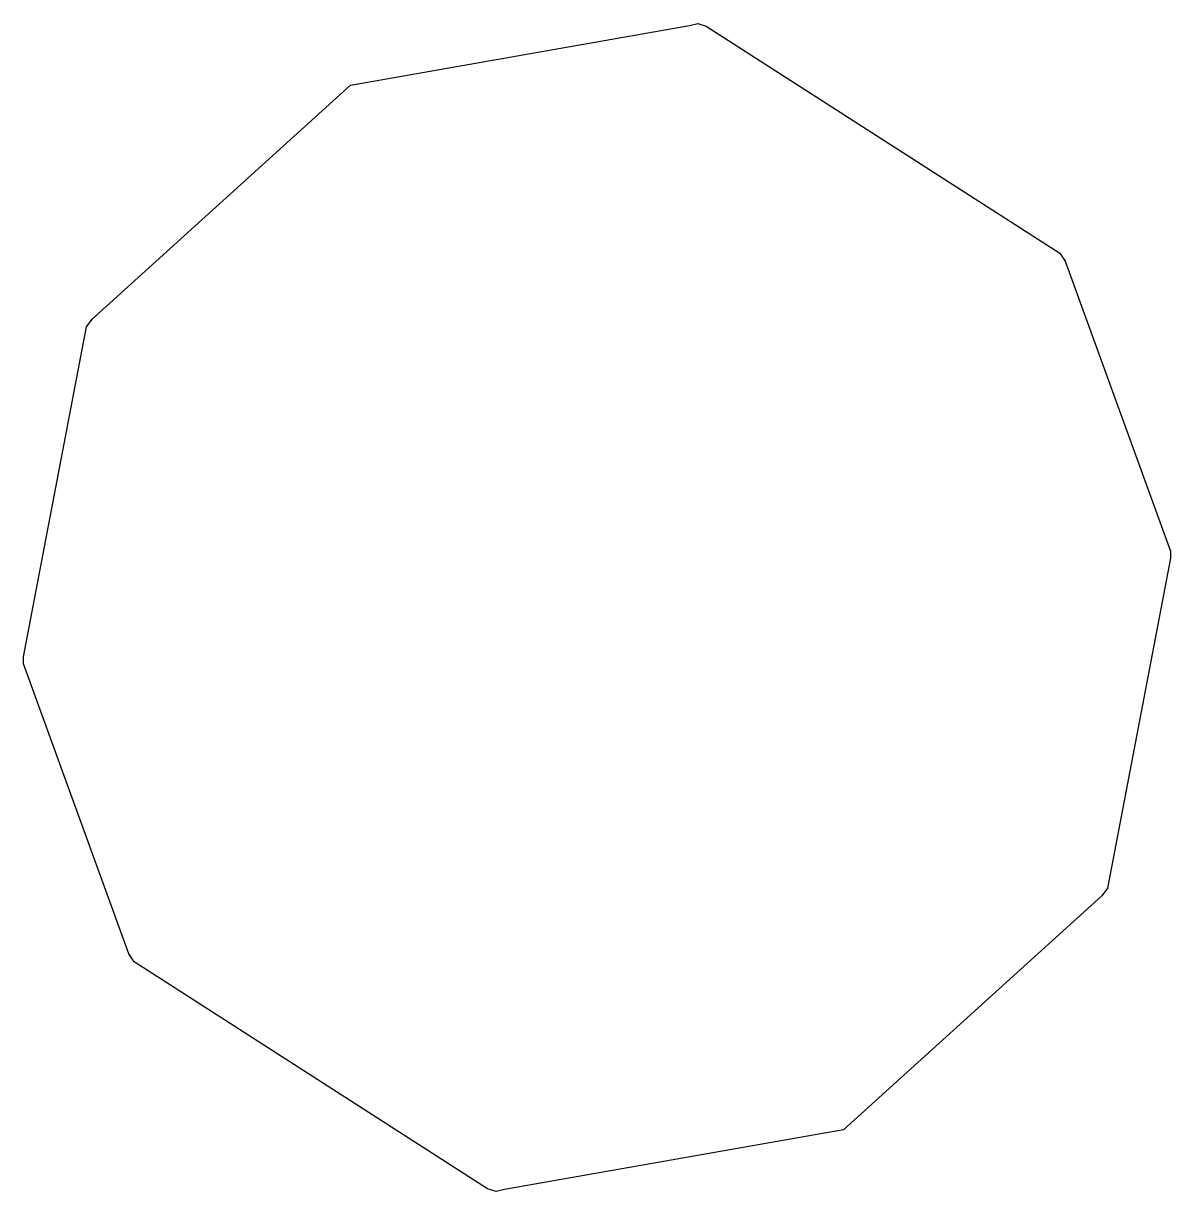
# Model space of a CAD drawing. Header units: millimetres. Extents: x -440 to -390, y 16.5 to 67.5.
import ezdxf

# ---------------------------------------------------------------- set-up
doc = ezdxf.new("R2010")
doc.units = ezdxf.units.MM
doc.header["$MEASUREMENT"] = 0
doc.layers.add('Predefinito', color=18, linetype='Continuous', true_color=0x000000)

msp = doc.modelspace()

# ---------------------------------------------------------------- linework, layer by layer
at = {"layer": 'Predefinito'}
msp.add_lwpolyline([(-440.046, 39.533), (-440.034, 39.844), (-437.283, 54.258), (-437.042, 54.598), (-425.769, 64.811), (-410.961, 67.427), (-410.598, 67.514), (-410.229, 67.395), (-394.793, 57.482), (-394.564, 57.124), (-389.954, 44.467), (-389.966, 44.156), (-392.717, 29.742), (-392.958, 29.403), (-404.231, 19.189), (-419.035, 16.574), (-419.4, 16.486), (-419.774, 16.606), (-435.207, 26.518), (-435.436, 26.876)], close=True, dxfattribs=at)

doc.saveas('drawing.dxf')
